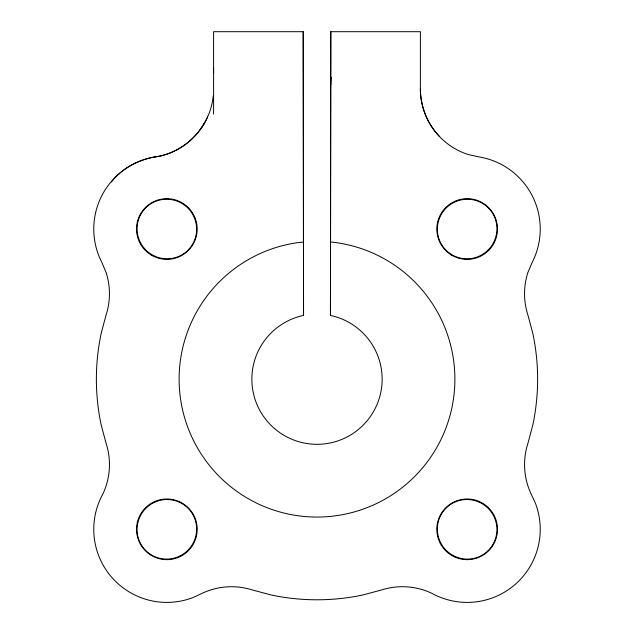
<?xml version="1.0" encoding="UTF-8"?>
<svg xmlns="http://www.w3.org/2000/svg" width="634" height="634" viewBox="0 0 634 634"><rect width="100%" height="100%" fill="white"/><g stroke="black" fill="none" stroke-linecap="round" stroke-linejoin="round"><path stroke-width="0.95" d="M439.536 136.492C427.284 123.907 420.437 106.433 420.374 88.911L420.413 31.7L330.789 31.7L330.449 315.463L333.199 316.073A65.144 65.144 0 0 1 370.494 416.348A65.144 65.144 0 0 1 263.506 416.348A65.144 65.144 0 0 1 300.801 316.073L303.551 315.463L303.211 31.7L213.587 31.7L213.587 114.088M330.449 315.463L330.789 31.7M213.198 96.075C210.401 126.38 185.374 152.897 155.132 156.907M200.249 129.59L204.338 123.345M111.41 181.998C122.758 167.281 140.748 158.619 158.968 156.305A68.94 68.94 0 0 0 207.611 116.91M303.211 242.045L298.123 242.584A137.887 137.887 0 0 0 201.453 454.412A137.887 137.887 0 0 0 434.274 451.693A137.887 137.887 0 0 0 332.684 242.18L330.789 242.022M303.211 31.7L303.551 315.463M213.587 67.584L213.587 72.973M420.374 88.911A68.94 68.94 0 0 0 468.011 154.474L478.583 156.844A73.076 73.076 0 0 1 532.267 262.199L527.916 272.446A68.94 68.94 0 0 0 527.916 315.05L532.798 333.302A220.616 220.616 0 0 1 532.798 425.042L527.932 443.317A68.94 68.94 0 0 0 530.515 492.666L535.373 503.134A73.076 73.076 0 0 1 433.973 594.438L430.462 592.671A68.94 68.94 0 0 0 381.121 590.088L362.87 594.969A220.616 220.616 0 0 1 271.13 594.969L252.855 590.096A68.94 68.94 0 0 0 203.506 592.687L193.037 597.545A73.076 73.076 0 0 1 101.733 496.145L103.5 492.634A68.94 68.94 0 0 0 106.084 443.293L101.202 425.042A220.616 220.616 0 0 1 101.202 333.302L106.068 315.027A68.94 68.94 0 0 0 106.068 272.414L101.733 262.199A73.076 73.076 0 0 1 155.417 156.844M330.797 85.162A29.972 2.877 84.5 0 1 331.305 77.578M451.566 255.05A30.337 30.337 0 0 0 497.484 229.5A30.337 30.337 0 0 0 452.399 202.515A30.337 30.337 0 0 0 451.566 255.05M151.272 255.05A30.337 30.337 0 0 0 197.182 229.5A30.337 30.337 0 0 0 152.097 202.515A30.337 30.337 0 0 0 151.272 255.05M151.272 555.352A30.337 30.337 0 0 0 197.182 529.802A30.337 30.337 0 0 0 152.097 502.817A30.337 30.337 0 0 0 151.272 555.352M451.566 555.352A30.337 30.337 0 0 0 497.484 529.802A30.337 30.337 0 0 0 452.399 502.817A30.337 30.337 0 0 0 451.566 555.352M145.701 207.873A29.988 29.687 45 0 0 145.86 250.018A29.988 29.687 45 0 0 188.005 250.176A29.988 29.687 45 0 0 187.846 208.031A29.988 29.687 45 0 0 145.701 207.873M488.299 207.873A29.988 29.687 -45 0 0 446.154 208.031A29.988 29.687 -45 0 0 445.995 250.176A29.988 29.687 -45 0 0 488.14 250.018A29.988 29.687 -45 0 0 488.299 207.873M488.299 550.471A29.988 29.687 45 0 0 488.14 508.325A29.988 29.687 45 0 0 445.995 508.167A29.988 29.687 45 0 0 446.154 550.312A29.988 29.687 45 0 0 488.299 550.471M145.701 550.471A29.988 29.687 -45 0 0 187.846 550.312A29.988 29.687 -45 0 0 188.005 508.167A29.988 29.687 -45 0 0 145.86 508.325A29.988 29.687 -45 0 0 145.701 550.471"/></g></svg>
